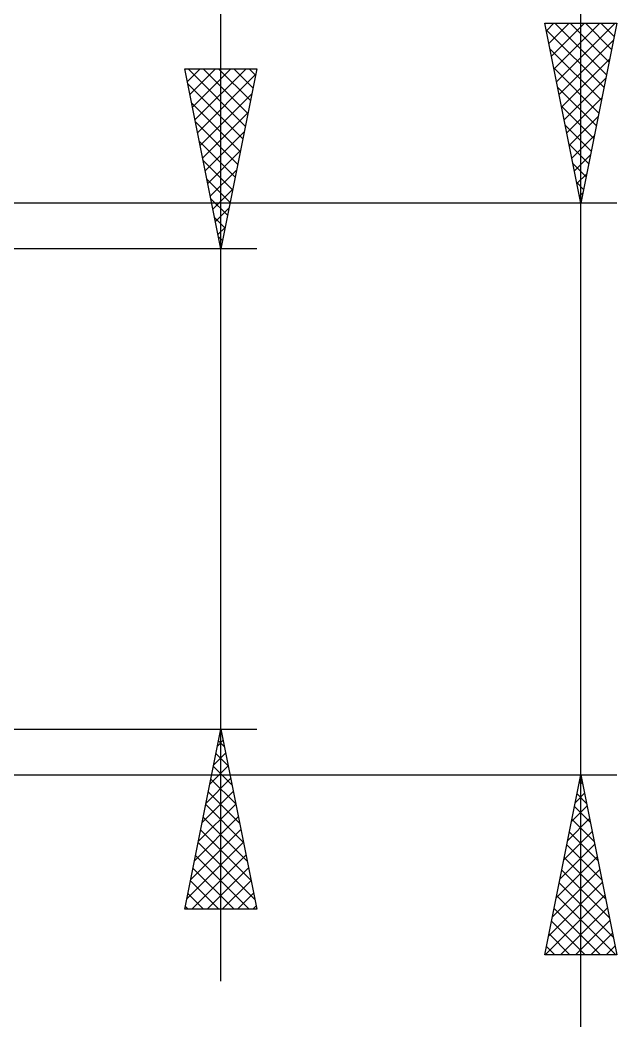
# Model space of a CAD drawing. Header units: millimetres. Extents: x -94 to 139, y -55 to 77.
# Drawn here: x 63.43 to 80, y -14.94 to 13.02 of the extents above; entities that cross this region are included whole.
import ezdxf

# ---------------------------------------------------------------- set-up
doc = ezdxf.new("R2010")
doc.units = ezdxf.units.MM
doc.header["$LTSCALE"] = 7.8
doc.layers.add('2', color=7, linetype='CONTINUOUS')

msp = doc.modelspace()

# ---------------------------------------------------------------- linework, layer by layer
at = {"layer": '2', "color": 7, "linetype": 'CONTINUOUS', "lineweight": 25}
for p, q in [((79, -14.938), (79, 50.637)), ((69, -13.67), (69, 32.045)), ((79, 7.937), (78, 12.938)), ((78, 12.938), (80, 12.938)), ((78.042, 12.726), (78.254, 12.938)), ((78.113, 12.372), (78.678, 12.938)), ((78.184, 12.019), (79.102, 12.938)), ((78.254, 11.665), (79.527, 12.938)), ((78.279, 12.938), (79.713, 11.504)), ((78.325, 11.312), (79.951, 12.938)), ((78.704, 12.938), (79.784, 11.857)), ((80, 12.938), (79, 7.937)), ((79.128, 12.938), (79.855, 12.211)), ((79.552, 12.938), (79.925, 12.564)), ((79.976, 12.938), (79.996, 12.918)), ((78.036, 12.756), (79.643, 11.15)), ((78.396, 10.958), (79.906, 12.468)), ((78.142, 12.226), (79.572, 10.796)), ((78.467, 10.605), (79.8, 11.938)), ((69, 6.67), (68, 11.67)), ((68, 11.67), (70, 11.67)), ((68.001, 11.664), (68.007, 11.67)), ((68.072, 11.311), (68.431, 11.67)), ((68.092, 11.67), (69.682, 10.08)), ((68.143, 10.957), (68.855, 11.67)), ((68.213, 10.604), (69.28, 11.67)), ((68.284, 10.25), (69.704, 11.67)), ((68.355, 9.897), (69.968, 11.51)), ((68.516, 11.67), (69.753, 10.433)), ((68.94, 11.67), (69.823, 10.787)), ((70, 11.67), (69, 6.67)), ((69.364, 11.67), (69.894, 11.14)), ((69.789, 11.67), (69.965, 11.494)), ((78.248, 11.696), (79.501, 10.443)), ((68.083, 11.254), (69.611, 9.726)), ((78.537, 10.251), (79.694, 11.408)), ((68.425, 9.543), (69.862, 10.98)), ((78.354, 11.165), (79.43, 10.089)), ((68.189, 10.724), (69.541, 9.373)), ((78.461, 10.635), (79.36, 9.736)), ((78.608, 9.897), (79.588, 10.877)), ((68.496, 9.19), (69.756, 10.449)), ((78.679, 9.544), (79.482, 10.347)), ((68.295, 10.194), (69.47, 9.019)), ((78.567, 10.105), (79.289, 9.382)), ((68.567, 8.836), (69.65, 9.919)), ((78.749, 9.19), (79.376, 9.817)), ((68.401, 9.663), (69.399, 8.665)), ((78.673, 9.574), (79.218, 9.029)), ((68.638, 8.482), (69.544, 9.389)), ((78.82, 8.837), (79.27, 9.286)), ((68.507, 9.133), (69.328, 8.312)), ((78.779, 9.044), (79.148, 8.675)), ((68.708, 8.129), (69.438, 8.858)), ((78.891, 8.483), (79.164, 8.756)), ((68.613, 8.603), (69.258, 7.958)), ((78.885, 8.514), (79.077, 8.322)), ((68.779, 7.775), (69.332, 8.328)), ((78.962, 8.13), (79.058, 8.226)), ((80, 7.937), (51.23, 7.937)), ((68.72, 8.072), (69.187, 7.605)), ((78.991, 7.983), (79.006, 7.968)), ((68.85, 7.422), (69.226, 7.798)), ((68.826, 7.542), (69.116, 7.251)), ((68.92, 7.068), (69.119, 7.267)), ((68.932, 7.012), (69.046, 6.898)), ((68.991, 6.715), (69.013, 6.737)), ((70, 6.67), (57, 6.67)), ((57, -6.67), (70, -6.67)), ((68, -11.67), (69, -6.67)), ((69, -6.67), (70, -11.67)), ((68.906, -7.14), (69.063, -6.983)), ((68.935, -6.993), (69.097, -7.154)), ((68.8, -7.671), (69.133, -7.337)), ((68.865, -7.346), (69.203, -7.685)), ((68.694, -8.201), (69.204, -7.691)), ((68.794, -7.7), (69.309, -8.215)), ((51.23, -7.938), (80, -7.938)), ((68.588, -8.731), (69.275, -8.044)), ((68.723, -8.054), (69.415, -8.745)), ((78, -12.938), (79, -7.938)), ((78.953, -8.173), (79.031, -8.095)), ((79, -7.938), (80, -12.938)), ((78.965, -8.113), (79.053, -8.201)), ((68.482, -9.262), (69.346, -8.398)), ((68.653, -8.407), (69.521, -9.276)), ((78.847, -8.703), (79.102, -8.448)), ((78.894, -8.466), (79.159, -8.731)), ((68.376, -9.792), (69.416, -8.751)), ((68.582, -8.761), (69.627, -9.806)), ((78.741, -9.234), (79.173, -8.802)), ((78.824, -8.82), (79.265, -9.261)), ((68.27, -10.322), (69.487, -9.105)), ((68.511, -9.114), (69.733, -10.336)), ((78.635, -9.764), (79.244, -9.155)), ((78.753, -9.173), (79.371, -9.791)), ((68.163, -10.853), (69.558, -9.458)), ((68.44, -9.468), (69.839, -10.867)), ((78.529, -10.294), (79.314, -9.509)), ((78.682, -9.527), (79.477, -10.322)), ((68.057, -11.383), (69.628, -9.812)), ((68.37, -9.821), (69.945, -11.397)), ((78.423, -10.825), (79.385, -9.862)), ((78.611, -9.881), (79.583, -10.852)), ((68.195, -11.67), (69.699, -10.165)), ((68.299, -10.175), (69.794, -11.67)), ((78.316, -11.355), (79.456, -10.216)), ((78.541, -10.234), (79.689, -11.382)), ((68.228, -10.528), (69.37, -11.67)), ((68.619, -11.67), (69.77, -10.519)), ((78.21, -11.885), (79.526, -10.569)), ((78.47, -10.588), (79.795, -11.913)), ((68.158, -10.882), (68.946, -11.67)), ((69.043, -11.67), (69.841, -10.873)), ((78.104, -12.416), (79.597, -10.923)), ((78.399, -10.941), (79.901, -12.443)), ((68.087, -11.236), (68.521, -11.67)), ((69.467, -11.67), (69.911, -11.226)), ((78.007, -12.938), (79.668, -11.277)), ((78.329, -11.295), (79.971, -12.938)), ((70, -11.67), (68, -11.67)), ((68.016, -11.589), (68.097, -11.67)), ((69.892, -11.67), (69.982, -11.58)), ((78.258, -11.648), (79.547, -12.938)), ((78.431, -12.938), (79.739, -11.63)), ((78.187, -12.002), (79.123, -12.938)), ((78.855, -12.938), (79.809, -11.984)), ((78.116, -12.355), (78.698, -12.938)), ((79.28, -12.938), (79.88, -12.337)), ((78.046, -12.709), (78.274, -12.938)), ((79.704, -12.938), (79.951, -12.691)), ((80, -12.938), (78, -12.938))]:
    msp.add_line(p, q, dxfattribs=at)

doc.saveas('drawing.dxf')
